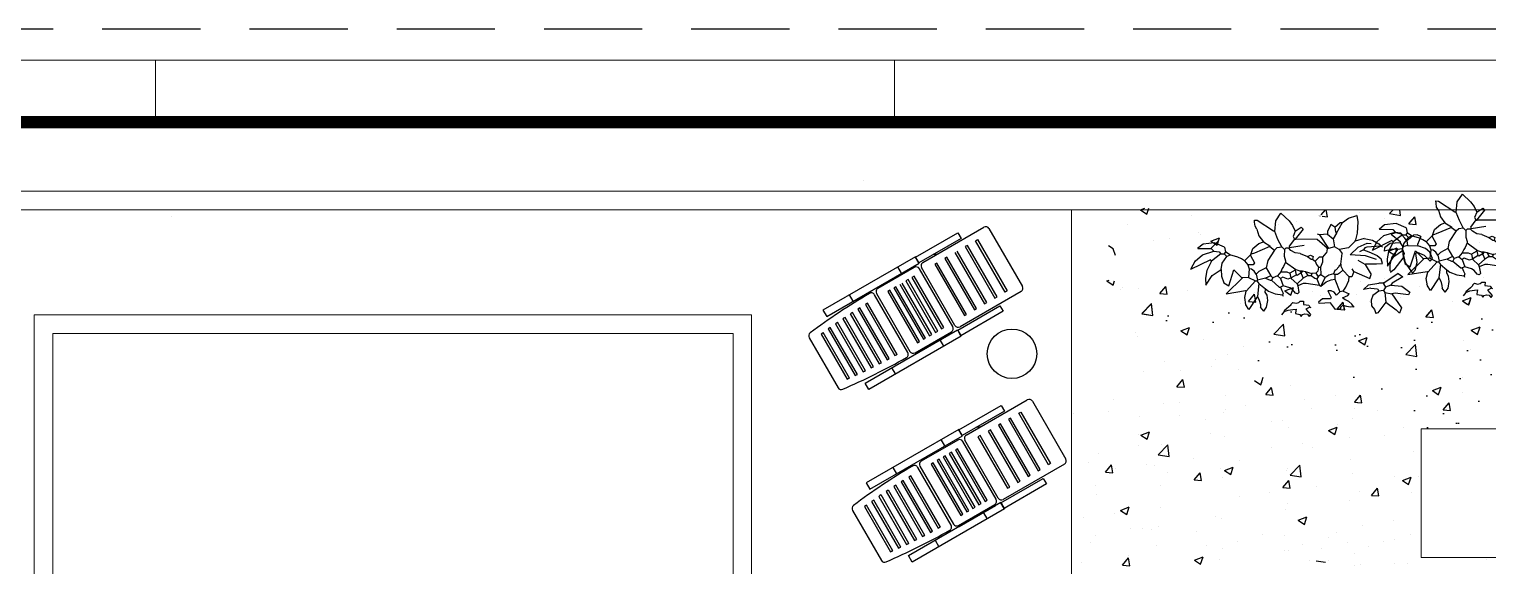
# Model space of a CAD drawing. Header units: millimetres. Extents: x 6597 to 20911, y -10306 to -132.
# Drawn here: x 11197 to 12376, y -566 to -132 of the extents above; entities that cross this region are included whole.
import ezdxf

# ---------------------------------------------------------------- set-up
doc = ezdxf.new("R2010")
doc.units = ezdxf.units.MM
doc.header["$LTSCALE"] = 25
doc.header["$MEASUREMENT"] = 0
doc.linetypes.add('HIDDEN2', pattern=[4.7625, 3.175, -1.5875])
doc.layers.add('MAAI - 01', color=8, linetype='Continuous')
doc.layers.add('MAAI - VEGETAÇÃO', color=106, linetype='Continuous')
doc.layers.add('MAAI - ALVENARIA', color=7, linetype='Continuous', lineweight=0)
doc.layers.add('TEXTO', color=7, linetype='Continuous', lineweight=30)

# ---------------------------------------------------------------- blocks, each defined once
blk = doc.blocks.new('JVL')
for p, q in [((246.2644, -15.6832), (246.2854, -15.6508)), ((246.2854, -15.6508), (246.3188, -15.6819)), ((246.1773, -15.6807), (246.188, -15.6807)), ((246.1779, -15.6897), (246.1773, -15.6807)), ((246.1804, -15.7052), (246.1779, -15.6897)), ((246.188, -15.7184), (246.1804, -15.7052)), ((246.188, -15.6807), (246.2553, -15.7237)), ((246.2607, -15.7264), (246.2644, -15.6832)), ((246.3188, -15.6819), (246.3336, -15.7013)), ((246.3336, -15.7013), (246.3441, -15.7237)), ((246.3441, -15.7237), (246.3683, -15.7076)), ((246.3683, -15.7076), (246.3764, -15.7157)), ((246.4894, -15.6941), (246.4759, -15.7237)), ((246.5055, -15.7049), (246.4894, -15.6941)), ((246.5055, -15.7049), (246.5271, -15.6861)), ((246.5055, -15.7049), (246.5082, -15.7237)), ((246.5136, -15.7291), (246.5375, -15.6858)), ((246.5271, -15.6861), (246.5378, -15.6861)), ((246.5375, -15.6858), (246.5609, -15.6677)), ((246.5609, -15.6677), (246.5955, -15.656)), ((246.5955, -15.656), (246.5993, -15.6819)), ((246.5993, -15.6819), (246.5968, -15.7285)), ((246.188, -15.7184), (246.1961, -15.7453)), ((246.1961, -15.7453), (246.2149, -15.7695)), ((246.1964, -15.7764), (246.2149, -15.7695)), ((246.2149, -15.7695), (246.2419, -15.7856)), ((246.2553, -15.7237), (246.2607, -15.7264)), ((246.2743, -15.7583), (246.2607, -15.7264)), ((246.2903, -15.7883), (246.2743, -15.7583)), ((246.3414, -15.756), (246.3199, -15.7856)), ((246.3441, -15.7237), (246.336, -15.7453)), ((246.336, -15.7453), (246.3414, -15.756)), ((246.3414, -15.756), (246.3441, -15.756)), ((246.3764, -15.7157), (246.3441, -15.756)), ((246.3441, -15.756), (246.3468, -15.756)), ((246.434, -15.756), (246.3468, -15.756)), ((246.4759, -15.791), (246.434, -15.756)), ((246.4437, -15.7372), (246.4356, -15.7345)), ((246.4759, -15.7345), (246.4437, -15.7372)), ((246.4437, -15.7372), (246.4805, -15.7925)), ((246.4759, -15.7237), (246.4759, -15.7345)), ((246.4759, -15.7345), (246.5002, -15.7533)), ((246.5136, -15.7291), (246.5002, -15.7533)), ((246.5002, -15.7533), (246.5055, -15.7856)), ((246.5082, -15.7237), (246.5136, -15.7291)), ((246.589, -15.7614), (246.5621, -15.7883)), ((246.5968, -15.7285), (246.589, -15.7614)), ((246.6266, -15.7506), (246.589, -15.7614)), ((246.589, -15.7614), (246.589, -15.7587)), ((246.6021, -15.7851), (246.6382, -15.7685)), ((246.6266, -15.7506), (246.6598, -15.7557)), ((246.6382, -15.7685), (246.6552, -15.7702)), ((246.6598, -15.7557), (246.6857, -15.7712)), ((246.6857, -15.7712), (246.6939, -15.7802)), ((246.7331, -15.7683), (246.7089, -15.7871)), ((246.7735, -15.7656), (246.7331, -15.7683)), ((246.755, -15.7257), (246.7358, -15.7306)), ((246.7358, -15.7306), (246.7735, -15.7602)), ((246.7773, -15.7309), (246.755, -15.7257)), ((246.7735, -15.7602), (246.7735, -15.7656)), ((246.7735, -15.7656), (246.7842, -15.7817)), ((246.7923, -15.7467), (246.7773, -15.7309)), ((246.8004, -15.7575), (246.7923, -15.7467)), ((246.8138, -15.7467), (246.8004, -15.7575)), ((246.8004, -15.7575), (246.8031, -15.7763)), ((246.8267, -15.7335), (246.8138, -15.7467)), ((246.8415, -15.7322), (246.8267, -15.7335)), ((246.8569, -15.7387), (246.8415, -15.7322)), ((246.8569, -15.7387), (246.8434, -15.771)), ((246.8434, -15.771), (246.8461, -15.7763)), ((245.9373, -15.8515), (245.9669, -15.8247)), ((245.9689, -15.7813), (245.9472, -15.7999)), ((245.948, -15.7991), (246.0024, -15.7991)), ((245.9669, -15.8247), (246.0131, -15.8098)), ((246.0162, -15.7751), (245.9689, -15.7813)), ((246.0024, -15.7991), (246.0131, -15.8098)), ((246.0427, -15.8206), (246.0051, -15.8502)), ((246.0131, -15.8098), (246.0347, -15.8125)), ((246.0571, -15.7922), (246.0162, -15.7751)), ((246.0347, -15.8125), (246.0427, -15.8206)), ((246.0427, -15.8206), (246.0562, -15.8206)), ((246.0482, -15.8577), (246.0665, -15.8308)), ((246.0616, -15.8125), (246.0562, -15.8206)), ((246.067, -15.8314), (246.0562, -15.8206)), ((246.0571, -15.7922), (246.0616, -15.8125)), ((246.0789, -15.824), (246.0611, -15.8116)), ((246.0806, -15.8245), (246.067, -15.8314)), ((246.1115, -15.8328), (246.0789, -15.824)), ((246.1638, -15.8233), (246.1396, -15.8475)), ((246.1638, -15.826), (246.173, -15.7971)), ((246.1638, -15.8233), (246.1638, -15.826)), ((246.1638, -15.826), (246.18, -15.8556)), ((246.18, -15.8152), (246.1665, -15.8206)), ((246.173, -15.7971), (246.1964, -15.7764)), ((246.2419, -15.7883), (246.18, -15.8152)), ((246.2607, -15.8018), (246.2338, -15.8448)), ((246.2419, -15.7856), (246.2419, -15.7883)), ((246.2419, -15.7883), (246.2607, -15.8018)), ((246.2607, -15.8018), (246.2718, -15.7919)), ((246.2718, -15.7919), (246.2903, -15.7883)), ((246.2903, -15.7883), (246.3011, -15.7991)), ((246.3064, -15.7937), (246.3011, -15.7991)), ((246.3011, -15.7991), (246.3011, -15.826)), ((246.3011, -15.826), (246.3064, -15.8448)), ((246.3199, -15.7937), (246.3064, -15.7937)), ((246.3199, -15.7856), (246.3226, -15.791)), ((246.3226, -15.791), (246.3199, -15.7937)), ((246.3274, -15.8023), (246.3199, -15.7937)), ((246.3226, -15.791), (246.3818, -15.7802)), ((246.346, -15.8126), (246.3274, -15.8023)), ((246.3656, -15.8152), (246.346, -15.8126)), ((246.3656, -15.8152), (246.3952, -15.826)), ((246.3952, -15.826), (246.4087, -15.8206)), ((246.3952, -15.826), (246.4114, -15.8367)), ((246.4087, -15.8206), (246.4194, -15.826)), ((246.4194, -15.826), (246.4168, -15.8367)), ((246.4437, -15.8287), (246.4275, -15.8448)), ((246.4571, -15.8287), (246.4437, -15.8287)), ((246.4706, -15.8125), (246.4571, -15.8287)), ((246.4571, -15.8287), (246.4572, -15.8489)), ((246.4733, -15.8098), (246.4706, -15.8125)), ((246.4759, -15.7937), (246.4733, -15.8098)), ((246.4759, -15.7937), (246.4759, -15.791)), ((246.5055, -15.7856), (246.4805, -15.7925)), ((246.5244, -15.7964), (246.5055, -15.7856)), ((246.5621, -15.7883), (246.5244, -15.7964)), ((246.5244, -15.7964), (246.5378, -15.8125)), ((246.5325, -15.8556), (246.5378, -15.8125)), ((246.5698, -15.8172), (246.6021, -15.7851)), ((246.6322, -15.8207), (246.5698, -15.8172)), ((246.6239, -15.7964), (246.6078, -15.8045)), ((246.6293, -15.7883), (246.6239, -15.7964)), ((246.6239, -15.7964), (246.6455, -15.8045)), ((246.6374, -15.7856), (246.6293, -15.7883)), ((246.6782, -15.8344), (246.6322, -15.8207)), ((246.6939, -15.7802), (246.6374, -15.7856)), ((246.6455, -15.8045), (246.6804, -15.8179)), ((246.6804, -15.8179), (246.6966, -15.8314)), ((246.6939, -15.7802), (246.702, -15.7829)), ((246.7089, -15.7871), (246.7089, -15.8005)), ((246.7427, -15.7917), (246.7089, -15.8005)), ((246.7402, -15.8241), (246.7328, -15.8551)), ((246.7627, -15.7925), (246.7402, -15.8241)), ((246.7627, -15.7925), (246.7427, -15.7917)), ((246.7896, -15.8221), (246.7492, -15.8759)), ((246.7815, -15.7898), (246.7627, -15.7925)), ((246.7842, -15.7817), (246.7815, -15.7898)), ((246.7815, -15.7898), (246.7896, -15.8086)), ((246.8031, -15.7763), (246.7842, -15.7817)), ((246.7896, -15.8086), (246.7869, -15.8167)), ((246.7869, -15.8167), (246.7896, -15.8221)), ((246.7896, -15.8221), (246.7946, -15.8474)), ((246.8031, -15.7763), (246.8461, -15.7763)), ((246.8434, -15.8032), (246.838, -15.8086)), ((246.844, -15.8448), (246.838, -15.8086)), ((246.8434, -15.8032), (246.8724, -15.815)), ((246.8773, -15.7878), (246.8461, -15.7763)), ((246.8724, -15.815), (246.8972, -15.8382)), ((246.8946, -15.8021), (246.8773, -15.7878)), ((246.9053, -15.8275), (246.8946, -15.8021)), ((246.8972, -15.8382), (246.9053, -15.8275)), ((245.9997, -15.8448), (245.9197, -15.8864)), ((245.9378, -15.8502), (245.9197, -15.8864)), ((245.9866, -15.8887), (245.9807, -15.9197)), ((246.0051, -15.8502), (245.9866, -15.8887)), ((246.0051, -15.8502), (245.9997, -15.8448)), ((246.0083, -15.9093), (246.0438, -15.8846)), ((246.0438, -15.8846), (246.0482, -15.8577)), ((246.0438, -15.8846), (246.0458, -15.9114)), ((246.0759, -15.9501), (246.0966, -15.8852)), ((246.0966, -15.8852), (246.1262, -15.9148)), ((246.1262, -15.8394), (246.1115, -15.8328)), ((246.1396, -15.8475), (246.1262, -15.8394)), ((246.1396, -15.8475), (246.1531, -15.8636)), ((246.1746, -15.8636), (246.1531, -15.8636)), ((246.1531, -15.8636), (246.1584, -15.8798)), ((246.1584, -15.8798), (246.1558, -15.9148)), ((246.168, -15.8812), (246.1584, -15.8798)), ((246.1791, -15.889), (246.168, -15.8812)), ((246.18, -15.8556), (246.1746, -15.8636)), ((246.188, -15.9013), (246.1791, -15.889)), ((246.1988, -15.8906), (246.188, -15.9013)), ((246.2284, -15.8744), (246.1988, -15.8906)), ((246.2338, -15.8448), (246.2284, -15.8744)), ((246.2284, -15.8744), (246.2472, -15.9067)), ((246.2876, -15.8906), (246.2741, -15.9067)), ((246.293, -15.8771), (246.2876, -15.8906)), ((246.2876, -15.8906), (246.3118, -15.8906)), ((246.2984, -15.869), (246.293, -15.8771)), ((246.3064, -15.8502), (246.2984, -15.869)), ((246.3064, -15.8448), (246.3064, -15.8502)), ((246.3064, -15.8502), (246.3495, -15.8798)), ((246.3118, -15.8906), (246.3253, -15.8959)), ((246.3468, -15.8825), (246.3253, -15.8959)), ((246.3495, -15.8798), (246.3468, -15.8825)), ((246.3468, -15.8825), (246.3495, -15.8959)), ((246.3495, -15.8798), (246.3656, -15.8852)), ((246.3656, -15.8852), (246.371, -15.8933)), ((246.3656, -15.8852), (246.3764, -15.8852)), ((246.3764, -15.8852), (246.371, -15.8933)), ((246.3764, -15.8852), (246.3872, -15.8879)), ((246.3872, -15.8879), (246.4141, -15.8959)), ((246.3872, -15.8879), (246.3979, -15.904)), ((246.4114, -15.8367), (246.4168, -15.8367)), ((246.4168, -15.8367), (246.4275, -15.8448)), ((246.4275, -15.8448), (246.4329, -15.8583)), ((246.4383, -15.8852), (246.4302, -15.8933)), ((246.4329, -15.8583), (246.441, -15.869)), ((246.441, -15.869), (246.4383, -15.8852)), ((246.441, -15.869), (246.449, -15.869)), ((246.4572, -15.8489), (246.449, -15.869)), ((246.449, -15.869), (246.4517, -15.8986)), ((246.5082, -15.8825), (246.5029, -15.8959)), ((246.5082, -15.8798), (246.5082, -15.8825)), ((246.5136, -15.8798), (246.5082, -15.8825)), ((246.5244, -15.8663), (246.5136, -15.8798)), ((246.5325, -15.8556), (246.5244, -15.8636)), ((246.5244, -15.8636), (246.5244, -15.8663)), ((246.5405, -15.8798), (246.5271, -15.8933)), ((246.5325, -15.8556), (246.5325, -15.8636)), ((246.5325, -15.8636), (246.5405, -15.8798)), ((246.5405, -15.8798), (246.5674, -15.9067)), ((246.5863, -15.8852), (246.5782, -15.8744)), ((246.5863, -15.8852), (246.5782, -15.9067)), ((246.5863, -15.8852), (246.6508, -15.9121)), ((246.632, -15.8556), (246.6024, -15.8394)), ((246.632, -15.8556), (246.6347, -15.8529)), ((246.632, -15.8556), (246.6562, -15.8959)), ((246.6347, -15.8529), (246.6778, -15.8529)), ((246.6778, -15.8529), (246.702, -15.8502)), ((246.702, -15.8502), (246.6966, -15.8314)), ((246.7665, -15.8906), (246.7127, -15.9282)), ((246.7328, -15.8551), (246.7331, -15.8786)), ((246.7331, -15.8786), (246.7385, -15.884)), ((246.7385, -15.884), (246.7358, -15.8867)), ((246.7492, -15.8759), (246.7385, -15.884)), ((246.7665, -15.8906), (246.7854, -15.904)), ((246.7946, -15.8474), (246.8246, -15.8893)), ((246.8246, -15.8893), (246.8353, -15.8759)), ((246.8353, -15.8759), (246.844, -15.8448)), ((245.9807, -15.9197), (245.9827, -15.9486)), ((245.9827, -15.9486), (246.0083, -15.9093)), ((246.0458, -15.9114), (246.0556, -15.9383)), ((246.0556, -15.9383), (246.0759, -15.9501)), ((246.1315, -15.9175), (246.0666, -15.9824)), ((246.1262, -15.9148), (246.1315, -15.9175)), ((246.1558, -15.9148), (246.1315, -15.9175)), ((246.1853, -15.9282), (246.1477, -15.9713)), ((246.1558, -15.9148), (246.1853, -15.9282)), ((246.1853, -15.9282), (246.1907, -15.9282)), ((246.188, -15.9013), (246.1934, -15.9255)), ((246.1934, -15.9255), (246.1907, -15.9282)), ((246.1907, -15.9282), (246.1988, -15.939)), ((246.2257, -15.9175), (246.1934, -15.9255)), ((246.1988, -15.939), (246.1934, -15.9928)), ((246.1988, -15.939), (246.2257, -15.9605)), ((246.2472, -15.9067), (246.2257, -15.9175)), ((246.2257, -15.9175), (246.2445, -15.9255)), ((246.2445, -15.9255), (246.2499, -15.9255)), ((246.2472, -15.9067), (246.2553, -15.9148)), ((246.2553, -15.9148), (246.2499, -15.9255)), ((246.2499, -15.9255), (246.2822, -15.9524)), ((246.2741, -15.9067), (246.2553, -15.9148)), ((246.2741, -15.9067), (246.2876, -15.9175)), ((246.2957, -15.9121), (246.2876, -15.9175)), ((246.2876, -15.9175), (246.2984, -15.9471)), ((246.2984, -15.9471), (246.2876, -15.9524)), ((246.3172, -15.9202), (246.2957, -15.9121)), ((246.3256, -15.9551), (246.2984, -15.9471)), ((246.3306, -15.9148), (246.3172, -15.9202)), ((246.3253, -15.8959), (246.328, -15.9094)), ((246.328, -15.9094), (246.3306, -15.9148)), ((246.3522, -15.9013), (246.3306, -15.9148)), ((246.3306, -15.9148), (246.3306, -15.9175)), ((246.3306, -15.9175), (246.3549, -15.939)), ((246.3495, -15.8959), (246.3522, -15.9013)), ((246.3549, -15.904), (246.3522, -15.9013)), ((246.371, -15.8933), (246.3549, -15.904)), ((246.3791, -15.9148), (246.3549, -15.939)), ((246.3549, -15.939), (246.3576, -15.9471)), ((246.3803, -15.9373), (246.3574, -15.9465)), ((246.3576, -15.9471), (246.3629, -15.974)), ((246.371, -15.8933), (246.371, -15.8959)), ((246.371, -15.8959), (246.3791, -15.9148)), ((246.3979, -15.904), (246.3791, -15.9148)), ((246.3925, -15.9363), (246.3803, -15.9373)), ((246.4464, -15.9444), (246.3925, -15.9363)), ((246.3979, -15.904), (246.4114, -15.904)), ((246.4141, -15.8959), (246.4114, -15.904)), ((246.4114, -15.904), (246.4275, -15.9148)), ((246.4302, -15.8933), (246.4141, -15.8959)), ((246.4275, -15.9148), (246.4356, -15.9175)), ((246.4302, -15.8933), (246.441, -15.9094)), ((246.441, -15.9094), (246.4356, -15.9175)), ((246.4356, -15.9175), (246.4464, -15.9444)), ((246.4517, -15.8986), (246.441, -15.9094)), ((246.4464, -15.9444), (246.4517, -15.9471)), ((246.4517, -15.8986), (246.4679, -15.9094)), ((246.4679, -15.9121), (246.4517, -15.9471)), ((246.4517, -15.9471), (246.4735, -15.9289)), ((246.484, -15.9013), (246.4679, -15.9121)), ((246.4679, -15.9094), (246.4679, -15.9121)), ((246.4735, -15.9289), (246.4932, -15.9201)), ((246.5029, -15.8959), (246.484, -15.9013)), ((246.4932, -15.9201), (246.5082, -15.9175)), ((246.5029, -15.8959), (246.5082, -15.8986)), ((246.519, -15.8986), (246.5082, -15.8986)), ((246.5082, -15.8986), (246.5082, -15.9175)), ((246.5082, -15.9175), (246.5298, -15.9686)), ((246.5271, -15.8933), (246.519, -15.8986)), ((246.5432, -15.9659), (246.5535, -15.9491)), ((246.5535, -15.9491), (246.5654, -15.9222)), ((246.5654, -15.9222), (246.5674, -15.9067)), ((246.5782, -15.9067), (246.5674, -15.9067)), ((246.6264, -15.9576), (246.6462, -15.9382)), ((246.6462, -15.9382), (246.6885, -15.9309)), ((246.6508, -15.9121), (246.6562, -15.8959)), ((246.7074, -15.9309), (246.6885, -15.9309)), ((246.7074, -15.9282), (246.71, -15.9282)), ((246.7074, -15.9282), (246.7074, -15.9309)), ((246.71, -15.9282), (246.7074, -15.9309)), ((246.7074, -15.9309), (246.7074, -15.9336)), ((246.7074, -15.9336), (246.7154, -15.9471)), ((246.7154, -15.9471), (246.7074, -15.9605)), ((246.71, -15.9282), (246.7127, -15.9282)), ((246.737, -15.939), (246.7154, -15.9471)), ((246.7423, -15.9309), (246.737, -15.939)), ((246.737, -15.939), (246.7827, -15.9417)), ((246.7854, -15.904), (246.7423, -15.9309)), ((246.7827, -15.9417), (246.815, -15.9659)), ((246.0666, -15.9824), (246.145, -15.9686)), ((246.1418, -15.997), (246.1477, -15.9713)), ((246.1473, -16.0269), (246.1418, -15.997)), ((246.145, -15.9686), (246.1477, -15.9713)), ((246.1907, -15.9982), (246.16, -16.0457)), ((246.1934, -15.9928), (246.1907, -15.9982)), ((246.1934, -15.9928), (246.2015, -16.0072)), ((246.2015, -16.0072), (246.2061, -16.0245)), ((246.2257, -15.9605), (246.2257, -15.9632)), ((246.2257, -15.9605), (246.2383, -15.9696)), ((246.2257, -15.974), (246.2257, -15.9632)), ((246.2328, -15.9869), (246.2257, -15.974)), ((246.2314, -16.0351), (246.236, -16.0081)), ((246.236, -16.0081), (246.2328, -15.9869)), ((246.2383, -15.9696), (246.2663, -15.9807)), ((246.2663, -15.9807), (246.2957, -15.9847)), ((246.2822, -15.9524), (246.2876, -15.9524)), ((246.2876, -15.9524), (246.293, -15.9659)), ((246.293, -15.9659), (246.2984, -15.9767)), ((246.293, -15.9847), (246.2957, -15.9847)), ((246.2984, -15.9767), (246.2957, -15.9847)), ((246.2957, -15.9847), (246.2984, -15.9901)), ((246.3367, -15.9624), (246.3256, -15.9551)), ((246.3495, -15.9767), (246.3367, -15.9624)), ((246.3576, -15.9794), (246.3495, -15.9767)), ((246.3629, -15.974), (246.3576, -15.9794)), ((246.3624, -16.0144), (246.3683, -16.0089)), ((246.3683, -16.0089), (246.3818, -16.0089)), ((246.3818, -16.0089), (246.3818, -16.0224)), ((246.4598, -15.9982), (246.4437, -16.0116)), ((246.4921, -15.9982), (246.4598, -15.9982)), ((246.4942, -15.9646), (246.4813, -15.9659)), ((246.4813, -15.9659), (246.4948, -15.9928)), ((246.4948, -15.9928), (246.4921, -15.9982)), ((246.5066, -15.9698), (246.4942, -15.9646)), ((246.5163, -15.982), (246.5066, -15.9698)), ((246.5298, -15.9686), (246.5163, -15.982)), ((246.5432, -15.9659), (246.5298, -15.9686)), ((246.5405, -15.9928), (246.553, -15.9879)), ((246.5513, -16.0009), (246.5405, -15.9928)), ((246.5432, -15.9659), (246.5674, -15.9767)), ((246.5565, -16.0019), (246.5513, -16.0009)), ((246.553, -15.9879), (246.5624, -15.9827)), ((246.5674, -16.0076), (246.5565, -16.0019)), ((246.5624, -15.9827), (246.5674, -15.9767)), ((246.5797, -16.0185), (246.5674, -16.0076)), ((246.6562, -15.9524), (246.6264, -15.9576)), ((246.6562, -15.9524), (246.6831, -15.9551)), ((246.6643, -15.982), (246.6586, -16.0003)), ((246.6586, -16.0003), (246.6598, -16.0236)), ((246.6885, -15.9632), (246.6643, -15.982)), ((246.6831, -15.9551), (246.6885, -15.9632)), ((246.7181, -16.0089), (246.6858, -16.052)), ((246.7074, -15.9605), (246.6885, -15.9632)), ((246.7074, -15.9605), (246.7127, -15.9686)), ((246.7127, -15.9686), (246.7423, -15.974)), ((246.7127, -15.9686), (246.7181, -16.0089)), ((246.7181, -16.0089), (246.7612, -16.0386)), ((246.7558, -15.9713), (246.7423, -15.974)), ((246.7423, -15.974), (246.7827, -16.0305)), ((246.8096, -15.9767), (246.7558, -15.9713)), ((246.815, -15.9659), (246.8096, -15.9767)), ((246.16, -16.0457), (246.1473, -16.0269)), ((246.2061, -16.0245), (246.2069, -16.0359)), ((246.2203, -16.052), (246.2069, -16.0359)), ((246.2203, -16.052), (246.2314, -16.0351)), ((246.3037, -16.052), (246.293, -16.0655)), ((246.3226, -16.0332), (246.3037, -16.0493)), ((246.3037, -16.052), (246.3197, -16.0457)), ((246.3037, -16.0493), (246.3037, -16.052)), ((246.3197, -16.0457), (246.3394, -16.0428)), ((246.3306, -16.0251), (246.3226, -16.0332)), ((246.3333, -16.0197), (246.3306, -16.0224)), ((246.3306, -16.0224), (246.3306, -16.0251)), ((246.3333, -16.0197), (246.3387, -16.0143)), ((246.3387, -16.0143), (246.3518, -16.0177)), ((246.3394, -16.0428), (246.3522, -16.0412)), ((246.3522, -16.0412), (246.3495, -16.0574)), ((246.3495, -16.0574), (246.3495, -16.0601)), ((246.3495, -16.0601), (246.3683, -16.0628)), ((246.3518, -16.0177), (246.3624, -16.0144)), ((246.3683, -16.0628), (246.3737, -16.0708)), ((246.3737, -16.0708), (246.379, -16.063)), ((246.379, -16.063), (246.3881, -16.0601)), ((246.3818, -16.0224), (246.4033, -16.0251)), ((246.3881, -16.0601), (246.3992, -16.062)), ((246.4087, -16.0332), (246.3925, -16.0412)), ((246.3925, -16.0412), (246.4114, -16.0628)), ((246.3992, -16.062), (246.406, -16.0708)), ((246.4033, -16.0251), (246.4087, -16.0332)), ((246.4114, -16.0628), (246.406, -16.0708)), ((246.4141, -16.0359), (246.4087, -16.0332)), ((246.4437, -16.0116), (246.4464, -16.017)), ((246.4921, -16.0143), (246.4464, -16.017)), ((246.5136, -16.0412), (246.4921, -16.0143)), ((246.5351, -16.0386), (246.5136, -16.0412)), ((246.5351, -16.0305), (246.5432, -16.0224)), ((246.5351, -16.0386), (246.5351, -16.0305)), ((246.5432, -16.0224), (246.558, -16.0273)), ((246.558, -16.0273), (246.5738, -16.0288)), ((246.5738, -16.0288), (246.5863, -16.0278)), ((246.5863, -16.0278), (246.5797, -16.0185)), ((246.5863, -16.0278), (246.589, -16.0305)), ((246.6598, -16.0236), (246.6724, -16.0386)), ((246.6724, -16.0386), (246.6778, -16.0547)), ((246.6858, -16.052), (246.6778, -16.0547)), ((246.7612, -16.0386), (246.7746, -16.052)), ((246.7827, -16.0305), (246.7746, -16.052))]:
    blk.add_line(p, q)
for centre, start, end in [((246.434, -15.756), 49.84401, 89.64699), ((246.0571, -15.7922), 12.80429, 67.53328)]:
    blk.add_arc(centre, 0.000000336, start, end)

msp = doc.modelspace()

# ---------------------------------------------------------------- hatches: boundary and pattern name
at = {"layer": 'MAAI - VEGETAÇÃO', "transparency": 33554559}
h = msp.add_hatch(dxfattribs=at)
h.set_pattern_fill('AR-CONC', color=256, scale=10)
h.set_pattern_definition([(50, (-24630.43, -13486.307), (71.72602, -6.27521), [7.5, -82.5]), (355, (-24630.43, -13486.31), (-13.87513, 75.21921), [6, -66]), (100.45144, (-24624.45, -13486.83), (57.85088, 68.944), [6.37402, -70.11421]), (46.1842, (-24630.43, -13466.31), (106.72413, -16.55193), [11.25, -123.75]), (96.63564, (-24621.53, -13467.69), (93.4662, 97.41186), [9.56103, -105.17138]), (351.18416, (-24630.43, -13466.31), (93.4662, 97.41186), [9, -99]), (21, (-24620.43, -13471.307), (59.690705, -40.26189), [7.5, -82.5]), (326, (-24620.43, -13471.31), (24.33153, 72.515), [6, -66]), (71.45144, (-24615.45, -13474.66), (84.02224, 32.25312), [6.37402, -70.11421]), (37.5, (-24630.427, -13486.307), (1.215986, 33.289385), [0, -65.2, 0, -67, 0, -66.25]), (7.5, (-24630.427, -13486.307), (26.306954, 39.44117), [0, -38.2, 0, -63.7, 0, -25.25]), (327.5, (-24652.727, -13486.307), (53.382244, -2.255487), [0, -25, 0, -78, 0, -103.5]), (317.5, (-24662.727, -13486.307), (58.318617, 10.0105), [0, -32.5, 0, -51.8, 0, -73.5])])
h.paths.add_polyline_path([(12775.1, -354), (12757.4, -354), (12753.6, -359.6), (12747.7, -354), (12701.2, -354), (12699.1, -355.6), (12692.2, -357.8), (12691.7, -354), (12219.4, -354), (12215.6, -359.6), (12209.7, -354), (12163.2, -354), (12161.1, -355.6), (12154.2, -357.8), (12153.7, -354), (12078.3, -354), (12322.4, -454.8), (12775.1, -454.8)])

# ---------------------------------------------------------------- linework, layer by layer
at = {"linetype": 'HIDDEN2'}
msp.add_line((15621.7, -132), (9626.7, -132), dxfattribs=at)
at = {"lineweight": 0}
for p, q in [((9651.7, -157), (15596.7, -157)), ((11299.2, -207), (11299.2, -157)), ((11896.7, -207), (11896.7, -157))]:
    msp.add_line(p, q, dxfattribs=at)
for p, q in [((11919.6, -320.4), (11968.9, -291.9)), ((11973, -293), (12000, -339.8)), ((11916.5, -321.1), (11913.5, -315.9)), ((11931, -313.8), (11927.5, -314.3)), ((11939, -316.1), (11937.3, -317.1)), ((11937.3, -317.1), (11961.3, -358.7)), ((11963, -357.7), (11939, -316.1)), ((11945.5, -312.4), (11969.5, -353.9)), ((11971.3, -352.9), (11947.3, -311.4)), ((11912.6, -324.4), (11883.2, -341.4)), ((11902.3, -329.2), (11899.3, -324)), ((11943.7, -372.3), (11916.7, -325.5)), ((11945.5, -371.3), (11918.5, -324.5)), ((11930.8, -320.9), (11929.1, -321.9)), ((11929.1, -321.9), (11953.1, -363.4)), ((11954.8, -362.4), (11930.8, -320.9)), ((11897.8, -340), (11896, -341)), ((11896, -341), (11920, -382.5)), ((11921.8, -381.5), (11897.8, -340)), ((11900.9, -338.1), (11924.9, -379.7)), ((11926.7, -378.7), (11902.7, -337.1)), ((11907.6, -334.3), (11905.8, -335.3)), ((11905.8, -335.3), (11929.8, -376.9)), ((11931.6, -375.9), (11907.6, -334.3)), ((11912.5, -331.5), (11910.7, -332.5)), ((11910.7, -332.5), (11934.7, -374)), ((11936.5, -373), (11912.5, -331.5)), ((11863.3, -351.8), (11860.3, -346.6)), ((11898.7, -394.7), (11874.8, -353.3)), ((11907.4, -393.3), (11880.4, -346.5)), ((11882.1, -345.5), (11909.1, -392.3)), ((11892.8, -342.8), (11891.1, -343.8)), ((11891.1, -343.8), (11915.1, -385.4)), ((11916.8, -384.4), (11892.8, -342.8)), ((11998.9, -343.9), (11949.6, -372.4)), ((11969.5, -353.9), (11971.3, -352.9)), ((11879.6, -404.7), (11856.6, -364.8)), ((11860.9, -362), (11884.3, -402.4)), ((11886, -401.5), (11862.6, -360.9)), ((11867, -358.1), (11890.6, -399.1)), ((11892.4, -398.1), (11868.7, -357.1)), ((11873.1, -354.4), (11897, -395.7)), ((11947.7, -375.1), (11981.8, -355.4)), ((11984.4, -359.9), (11950.3, -379.6)), ((11953.1, -363.4), (11954.8, -362.4)), ((11961.3, -358.7), (11963, -357.7)), ((11981.8, -355.4), (11984.4, -359.9)), ((11860.2, -414), (11838.9, -377.1)), ((11844.7, -372.9), (11843.1, -374.1)), ((11843.1, -374.1), (11864.9, -411.8)), ((11866.7, -411), (11844.7, -372.9)), ((11849, -370), (11871.4, -408.8)), ((11873.2, -407.9), (11850.6, -368.8)), ((11854.9, -365.9), (11877.8, -405.6)), ((11872.8, -417.9), (11947.5, -374.8)), ((11913.2, -393.4), (11942.6, -376.4)), ((11913.7, -394.3), (11943.1, -377.3)), ((11929.8, -376.9), (11931.6, -375.9)), ((11934.7, -374), (11936.5, -373)), ((11947.5, -374.8), (11950.5, -380)), ((11950.3, -379.6), (11947.7, -375.1)), ((11827.6, -381.2), (11851, -421.6)), ((11837.2, -378.3), (11858.3, -414.8)), ((11950.5, -380), (11875.8, -423.1)), ((11915.1, -385.4), (11916.8, -384.4)), ((11920, -382.5), (11921.8, -381.5)), ((11924.9, -379.7), (11926.7, -378.7)), ((11933.3, -382.9), (11936.3, -388.1)), ((11894.3, -405.5), (11897.3, -410.6)), ((11875.8, -423.1), (11872.8, -417.9)), ((11948.7, -455.7), (11982.9, -436)), ((11954.6, -459.9), (12004, -431.4)), ((11982.9, -436), (11985.5, -440.5)), ((12008.1, -432.5), (12035.1, -479.3)), ((11985.5, -440.5), (11951.3, -460.2)), ((11948.5, -455.3), (11873.8, -498.4)), ((11951.5, -460.5), (11948.5, -455.3)), ((11951.3, -460.2), (11948.7, -455.7)), ((11966.1, -453.3), (11962.5, -453.7)), ((11974.1, -455.6), (11972.3, -456.6)), ((11972.3, -456.6), (11996.3, -498.2)), ((11998.1, -497.2), (11974.1, -455.6)), ((11982.3, -450.8), (11980.6, -451.8)), ((11980.6, -451.8), (12004.6, -493.4)), ((12006.3, -492.4), (11982.3, -450.8)), ((11876.8, -503.6), (11951.5, -460.5)), ((11947.7, -463.9), (11918.3, -480.9)), ((11937.4, -468.7), (11934.4, -463.5)), ((11947.5, -470.9), (11945.8, -471.9)), ((11971.5, -512.5), (11947.5, -470.9)), ((11978.8, -511.8), (11951.8, -465)), ((11980.5, -510.8), (11953.5, -464)), ((11965.9, -460.3), (11964.1, -461.3)), ((11964.1, -461.3), (11988.1, -502.9)), ((11989.9, -501.9), (11965.9, -460.3)), ((11927.9, -482.3), (11926.2, -483.3)), ((11926.2, -483.3), (11950.2, -524.8)), ((11951.9, -523.8), (11927.9, -482.3)), ((11932.8, -479.4), (11931.1, -480.4)), ((11931.1, -480.4), (11955.1, -522)), ((11956.8, -521), (11932.8, -479.4)), ((11937.7, -476.6), (11936, -477.6)), ((11936, -477.6), (11960, -519.2)), ((11961.7, -518.2), (11937.7, -476.6)), ((11942.6, -473.8), (11940.9, -474.8)), ((11940.9, -474.8), (11964.9, -516.3)), ((11966.6, -515.3), (11942.6, -473.8)), ((11945.8, -471.9), (11969.8, -513.5)), ((12034, -483.4), (11984.6, -511.9)), ((11898.4, -491.2), (11895.4, -486)), ((11908.2, -493.8), (11932, -535.1)), ((11933.8, -534.2), (11909.9, -492.8)), ((11942.4, -532.7), (11915.4, -486)), ((11917.2, -485), (11944.2, -531.8)), ((11982.7, -514.6), (12016.9, -494.9)), ((12004.6, -493.4), (12006.3, -492.4)), ((12016.9, -494.9), (12019.5, -499.4)), ((11873.8, -498.4), (11876.8, -503.6)), ((11890, -505.4), (11912.9, -545.1)), ((11914.7, -544.2), (11891.7, -504.3)), ((11896, -501.5), (11919.3, -541.9)), ((11921.1, -540.9), (11897.7, -500.4)), ((11902, -497.6), (11925.7, -538.5)), ((11927.4, -537.6), (11903.7, -496.5)), ((12019.5, -499.4), (11985.3, -519.1)), ((11988.1, -502.9), (11989.9, -501.9)), ((11996.3, -498.2), (11998.1, -497.2)), ((11872.3, -517.7), (11893.4, -554.2)), ((11895.2, -553.4), (11873.9, -516.5)), ((11879.8, -512.4), (11878.1, -513.5)), ((11878.1, -513.5), (11899.9, -551.3)), ((11901.7, -550.4), (11879.8, -512.4)), ((11884, -509.4), (11906.4, -548.2)), ((11908.2, -547.4), (11885.7, -508.3)), ((11907.8, -557.3), (11982.5, -514.2)), ((11948.3, -532.9), (11977.7, -515.9)), ((11948.8, -533.7), (11978.2, -516.7)), ((11960, -519.2), (11961.7, -518.2)), ((11964.9, -516.3), (11966.6, -515.3)), ((11969.8, -513.5), (11971.5, -512.5)), ((11982.5, -514.2), (11985.5, -519.4)), ((11985.3, -519.1), (11982.7, -514.6)), ((11862.7, -520.7), (11886, -561.1)), ((11985.5, -519.4), (11910.8, -562.5)), ((11950.2, -524.8), (11951.9, -523.8)), ((11955.1, -522), (11956.8, -521)), ((11968.4, -522.4), (11971.4, -527.6)), ((11929.4, -544.9), (11932.4, -550.1)), ((11910.8, -562.5), (11907.8, -557.3))]:
    msp.add_line(p, q)
for points in [[(11916.3, -320.7), (11913.7, -316.2), (11947.8, -296.5), (11950.4, -301)], [(11962, -302.9), (11963.7, -301.9), (11987.7, -343.4), (11986, -344.4)], [(11955.5, -306.6), (11953.8, -307.6), (11977.8, -349.2), (11979.5, -348.2)], [(11990.5, -446.1), (11988.8, -447.1), (12012.8, -488.7), (12014.5, -487.7)], [(11997, -442.3), (11998.8, -441.3), (12022.8, -482.9), (12021, -483.9)]]:
    msp.add_lwpolyline(points, close=True)
msp.add_lwpolyline([(11913.5, -315.9), (11838.8, -359), (11841.8, -364.2), (11916.5, -321.1)])
for centre, radius, start, end in [((11970.4, -294.5), 3, 30, 120), ((11914.1, -327), 3, 30, 120), ((11921.1, -323), 3, 120, 210), ((11884.7, -344), 3, 120, 210), ((11997.4, -341.3), 3, 300, 30), ((12146.5, -803.3), 531.6, 120.5519, 126.7455), ((12146.5, -803.3), 525.6, 121.1232, 121.3413), ((11877.8, -348), 3, 30, 120.5519), ((12146.5, -803.3), 525.6, 123.472, 123.6904), ((12146.5, -803.3), 525.6, 122.6891, 122.9074), ((12146.5, -803.3), 525.6, 121.9062, 122.1243), ((11830.2, -379.7), 3, 126.7455, 210), ((12146.5, -803.3), 525.6, 125.8206, 126.0398), ((12146.5, -803.3), 525.6, 124.2549, 124.4735), ((11941.1, -373.8), 3, 300, 30), ((11948.1, -369.8), 3, 210, 300), ((11644.9, 65.6), 531.6, 293.2545, 299.4481), ((11644.9, 65.6), 525.6, 297.8757, 298.0938), ((11644.9, 65.6), 525.6, 298.6587, 298.8768), ((11904.8, -394.8), 3, 299.4481, 30), ((11911.7, -390.8), 3, 210, 300), ((11644.9, 65.6), 525.6, 294.7434, 294.9623), ((11644.9, 65.6), 525.6, 295.5265, 295.7451), ((11644.9, 65.6), 525.6, 296.3096, 296.528), ((11644.9, 65.6), 525.6, 297.0926, 297.3109), ((11853.6, -420.1), 3, 210, 293.2545), ((11644.9, 65.6), 525.6, 293.9602, 294.1794), ((12005.5, -434), 3, 30, 120), ((11956.1, -462.5), 3, 120, 210), ((11949.2, -466.5), 3, 30, 120), ((11919.8, -483.5), 3, 120, 210), ((12032.5, -480.8), 3, 300, 30), ((12181.5, -942.7), 531.6, 120.5519, 126.7455), ((12181.5, -942.7), 525.6, 121.1232, 121.3413), ((11912.8, -487.5), 3, 30, 120.5519), ((12181.5, -942.7), 525.6, 123.472, 123.6904), ((12181.5, -942.7), 525.6, 122.6891, 122.9074), ((12181.5, -942.7), 525.6, 121.9062, 122.1243), ((11865.3, -519.2), 3, 126.7455, 210), ((12181.5, -942.7), 525.6, 125.8206, 126.0398), ((12181.5, -942.7), 525.6, 124.2549, 124.4735), ((11976.2, -513.3), 3, 300, 30), ((11983.1, -509.3), 3, 210, 300), ((11679.9, -73.9), 531.6, 293.2545, 299.4481), ((11679.9, -73.9), 525.6, 297.0926, 297.3109), ((11679.9, -73.9), 525.6, 297.8757, 298.0938), ((11679.9, -73.9), 525.6, 298.6587, 298.8768), ((11939.8, -534.2), 3, 299.4481, 30), ((11946.8, -530.3), 3, 210, 300), ((11679.9, -73.9), 525.6, 293.9602, 294.1794), ((11679.9, -73.9), 525.6, 294.7434, 294.9623), ((11679.9, -73.9), 525.6, 295.5265, 295.7451), ((11679.9, -73.9), 525.6, 296.3096, 296.528), ((11888.6, -559.6), 3, 210, 293.2545)]:
    msp.add_arc(centre, radius, start, end)
at = {"layer": 'MAAI - 01'}
msp.add_circle((11991.6, -394.2), 20, dxfattribs=at)
at = {"layer": 'MAAI - ALVENARIA'}
for p, q in [((9886.4, -262.8), (15135.9, -262.8)), ((9886.4, -277.8), (15135.9, -277.8)), ((15135.9, -277.8), (9886.4, -277.8)), ((12039.7, -761.8), (12039.7, -277.8)), ((11201.1, -1192.8), (11201.1, -362.8)), ((11781.1, -362.8), (11201.1, -362.8)), ((11781.1, -642.8), (11781.1, -362.8)), ((11216.1, -1177.8), (11216.1, -377.8)), ((11216.1, -377.8), (11766.1, -377.8)), ((11766.1, -627.8), (11766.1, -377.8)), ((13944.9, -454.8), (12322.4, -454.8)), ((12322.4, -454.8), (12322.4, -558.8)), ((12322.4, -558.8), (13944.9, -558.8))]:
    msp.add_line(p, q, dxfattribs=at)
at = {"layer": 'MAAI - VEGETAÇÃO', "linetype": 'Continuous', "transparency": 33554559}
for p, q in [((11871.7, -254.1), (11871.7, -254.1)), ((12095.6, -277.9), (12099.1, -276.6)), ((12095.6, -277.9), (12100.6, -281.3)), ((12100.6, -281.3), (12102.2, -276.6)), ((12136.7, -282.1), (12136.7, -282.1)), ((12239.1, -282.8), (12239.1, -282.8)), ((12240.7, -282.9), (12240.8, -282.8)), ((12240.7, -282.9), (12240.7, -282.9)), ((12241.6, -281.9), (12245, -277.8)), ((12246.7, -283.5), (12245.6, -277.8)), ((12269.8, -281.4), (12269.8, -281.4)), ((12272.7, -280), (12272.7, -280)), ((12296.7, -281), (12299.8, -277.8)), ((12296.7, -281), (12305.6, -282.4)), ((12305.6, -282.4), (12305.1, -277.8)), ((11311.8, -283.1), (11311.8, -283.1)), ((12084.8, -289.6), (12084.8, -289.6)), ((12206.9, -289.7), (12206.9, -289.7)), ((12221.3, -287), (12221.3, -287)), ((12242.4, -283.1), (12246.7, -283.5)), ((12292.5, -285.1), (12292.5, -285.1)), ((12312.4, -289.2), (12317.2, -283.5)), ((12312.4, -289.2), (12314.8, -286.3)), ((12312.4, -289.2), (12318.4, -289.7)), ((12312.4, -289.2), (12318.4, -289.7)), ((12318.4, -289.7), (12317.2, -283.5)), ((12318.4, -289.7), (12317.8, -286.3)), ((12345.9, -287.3), (12345.9, -287.3)), ((12105.9, -303), (12105.9, -303)), ((12118.9, -300.9), (12118.9, -300.9)), ((12142.6, -295.9), (12142.6, -295.9)), ((12143.8, -298), (12143.8, -298)), ((12152.4, -303.2), (12159.4, -300.5)), ((12152.4, -303.2), (12157.4, -306.5)), ((12152.7, -308.9), (12158.5, -302.9)), ((12157.4, -306.5), (12159.4, -300.5)), ((12327.2, -301.7), (12327.2, -301.7)), ((12327.2, -301.7), (12327.2, -301.7)), ((12369.6, -304.3), (12369.6, -304.3)), ((12373.9, -299.4), (12373.9, -299.4)), ((12296.1, -311.2), (12303.1, -308.5)), ((12296.1, -311.2), (12296.3, -311.1)), ((12296.1, -311.2), (12301.1, -314.5)), ((12296.1, -311.2), (12296.2, -311.2)), ((12301.1, -314.5), (12303.1, -308.5)), ((12306.7, -312.6), (12306.7, -312.6)), ((12306.7, -312.6), (12306.7, -312.6)), ((12322, -306.9), (12322, -306.9)), ((12331.7, -309.3), (12331.7, -309.3)), ((12351.2, -323.6), (12351.2, -323.6)), ((12068.4, -335.4), (12070.2, -334.7)), ((12068.4, -335.4), (12073.4, -338.8)), ((12068.4, -335.4), (12073.4, -338.8)), ((12073.4, -338.8), (12074.6, -335.2)), ((12073.4, -338.8), (12074.6, -335.2)), ((12080.6, -340.6), (12080.6, -340.6)), ((12080.6, -340.6), (12080.6, -340.6)), ((12093.9, -341.7), (12093.9, -341.7)), ((12093.9, -341.7), (12093.9, -341.7)), ((12111.1, -345.6), (12115.9, -339.9)), ((12111.1, -345.6), (12115.9, -339.9)), ((12117.1, -346.1), (12115.9, -339.9)), ((12117.1, -346.1), (12115.9, -339.9)), ((12212.1, -343.4), (12219.1, -340.7)), ((12217.1, -346.8), (12219.1, -340.7)), ((12219.6, -333.9), (12219.6, -333.9)), ((12273, -336.2), (12273, -336.2)), ((12273, -336.2), (12273, -336.2)), ((12292.8, -333.6), (12292.8, -333.6)), ((12292.8, -333.6), (12292.8, -333.6)), ((12320.7, -340.2), (12320.7, -340.2)), ((12320.7, -340.2), (12320.7, -340.2)), ((12326.4, -338.4), (12326.4, -338.4)), ((12326.4, -338.4), (12326.4, -338.4)), ((12372.7, -332.7), (12372.7, -332.7)), ((12372.7, -332.7), (12372.7, -332.7)), ((12079.6, -342.5), (12079.6, -342.5)), ((12079.6, -342.5), (12079.6, -342.5)), ((12096.5, -361.8), (12104.3, -353.7)), ((12104.1, -354), (12104.3, -353.7)), ((12104.4, -354), (12104.3, -353.7)), ((12105.4, -363.2), (12104.3, -353.7)), ((12111.1, -345.6), (12117.1, -346.1)), ((12111.1, -345.6), (12117.1, -346.1)), ((12133.9, -342.8), (12133.9, -342.8)), ((12133.9, -342.8), (12133.9, -342.8)), ((12176.2, -353.7), (12176.2, -353.7)), ((12176.2, -353.7), (12176.2, -353.7)), ((12182.8, -351.9), (12187.7, -346.1)), ((12182.8, -351.9), (12187.7, -346.1)), ((12182.8, -351.9), (12188.8, -352.4)), ((12182.8, -351.9), (12188.8, -352.4)), ((12187.3, -345.1), (12187.3, -345.1)), ((12187.3, -345.1), (12187.3, -345.1)), ((12188.8, -352.4), (12187.7, -346.1)), ((12188.8, -352.4), (12187.7, -346.1)), ((12212.1, -343.4), (12217.1, -346.8)), ((12218.9, -353.6), (12218.9, -353.6)), ((12234.5, -343.7), (12234.5, -343.7)), ((12234.5, -343.7), (12234.5, -343.7)), ((12240.7, -347.3), (12240.7, -347.3)), ((12240.7, -347.3), (12240.7, -347.3)), ((12254.6, -358.2), (12259.4, -352.4)), ((12258, -354), (12259.4, -352.4)), ((12259.7, -354), (12259.4, -352.4)), ((12260.5, -358.7), (12259.4, -352.4)), ((12270.2, -346.6), (12270.2, -346.6)), ((12270.2, -346.6), (12270.2, -346.6)), ((12280.4, -352), (12280.4, -352)), ((12280.4, -352), (12280.4, -352)), ((12294.1, -349.6), (12294.1, -349.6)), ((12294.1, -349.6), (12294.1, -349.6)), ((12305.4, -348.7), (12305.4, -348.7)), ((12305.4, -348.7), (12305.4, -348.7)), ((12343.3, -343.7), (12343.3, -343.7)), ((12343.3, -343.7), (12343.3, -343.7)), ((12347.5, -351.8), (12347.5, -351.8)), ((12347.5, -351.8), (12347.5, -351.8)), ((12355.8, -351.4), (12362.8, -348.7)), ((12355.8, -351.4), (12362.8, -348.7)), ((12355.8, -351.4), (12359.7, -354)), ((12355.8, -351.4), (12360.8, -354.8)), ((12360.8, -354.8), (12362.8, -348.7)), ((12361.1, -354), (12362.8, -348.7)), ((12096.5, -361.8), (12096.8, -361.6)), ((12096.5, -361.9), (12097.7, -362)), ((12096.5, -361.9), (12105.4, -363.2)), ((12117.9, -363.7), (12117.9, -363.7)), ((12166.9, -361.1), (12166.9, -361.1)), ((12179.4, -365.3), (12179.4, -365.3)), ((12217.2, -360.3), (12217.2, -360.3)), ((12254.6, -358.2), (12260.5, -358.7)), ((12326.3, -364.4), (12331.1, -358.7)), ((12326.3, -364.4), (12332.3, -365)), ((12332.3, -365), (12331.1, -358.7)), ((12091.2, -376.9), (12091.2, -376.9)), ((12116.4, -367.5), (12116.4, -367.5)), ((12128.1, -375.7), (12129.5, -375.1)), ((12128.1, -375.7), (12133.1, -379)), ((12133.1, -379), (12133.8, -376.9)), ((12154.3, -368.6), (12154.3, -368.6)), ((12209.5, -371.9), (12211.1, -370.3)), ((12211.2, -371.9), (12211.1, -370.3)), ((12331, -368.6), (12331, -368.6)), ((12362.9, -375.2), (12370, -372.5)), ((12362.9, -375.2), (12367.9, -378.6)), ((12367.9, -378.6), (12370, -372.5)), ((12371.5, -365.9), (12371.5, -365.9)), ((11874.9, -388), (11874.9, -388)), ((12093, -380.2), (12093, -380.2)), ((12146.3, -382.5), (12146.3, -382.5)), ((12179, -388.7), (12179, -388.7)), ((12356.9, -383.3), (12356.9, -383.3)), ((11871, -392.6), (11871, -392.6)), ((12115.2, -400.8), (12115.2, -400.8)), ((12115.2, -400.8), (12115.2, -400.8)), ((12156.1, -398.7), (12156.1, -398.7)), ((12165.7, -394.4), (12165.7, -394.4)), ((12362.6, -390.8), (12362.6, -390.8)), ((12097.8, -408.7), (12097.8, -408.7)), ((12097.8, -408.7), (12097.8, -408.7)), ((12128, -408.1), (12128, -408.1)), ((12128, -408.1), (12128, -408.1)), ((12153, -404.8), (12153, -404.8)), ((12174.6, -406.9), (12174.6, -406.9)), ((12125, -420.8), (12129.8, -415.1)), ((12125, -420.8), (12129.8, -415.1)), ((12125, -420.8), (12131, -421.3)), ((12125, -420.8), (12131, -421.3)), ((12131, -421.3), (12129.8, -415.1)), ((12131, -421.3), (12129.8, -415.1)), ((12187.8, -415.9), (12192.8, -419.3)), ((12187.8, -415.9), (12192.8, -419.3)), ((12192.8, -419.3), (12194.8, -413.2)), ((12192.8, -419.3), (12193.5, -417.2)), ((12196.7, -427.1), (12201.5, -421.4)), ((12196.7, -427.1), (12201.5, -421.4)), ((12202.7, -427.6), (12201.5, -421.4)), ((12202.7, -427.6), (12201.5, -421.4)), ((12216.5, -420.2), (12216.5, -420.2)), ((12355.7, -413.2), (12355.7, -413.2)), ((12073.5, -431.3), (12073.5, -431.3)), ((12073.5, -431.3), (12073.5, -431.3)), ((12114, -434.1), (12114, -434.1)), ((12114, -434.1), (12114, -434.1)), ((12126.9, -433.6), (12126.9, -433.6)), ((12126.9, -433.6), (12126.9, -433.6)), ((12164.5, -427.7), (12164.5, -427.7)), ((12164.5, -427.7), (12164.5, -427.7)), ((12180.2, -435.8), (12180.2, -435.8)), ((12180.2, -435.8), (12180.2, -435.8)), ((12196.7, -427.1), (12202.7, -427.6)), ((12196.7, -427.1), (12202.7, -427.6)), ((12227.8, -430.9), (12227.8, -430.9)), ((12227.8, -430.9), (12227.8, -430.9)), ((12252.8, -427.6), (12252.8, -427.6)), ((12268.4, -433.4), (12269, -432.7)), ((12268.4, -433.4), (12271.1, -433.6)), ((12355.6, -425.5), (12355.6, -425.5)), ((12041.2, -442.5), (12041.2, -442.5)), ((12041.2, -442.5), (12041.2, -442.5)), ((12069.3, -440.5), (12069.3, -440.5)), ((12069.3, -440.5), (12069.3, -440.5)), ((12094.6, -444.8), (12094.6, -444.8)), ((12094.6, -444.8), (12094.6, -444.8)), ((12126.7, -444.2), (12126.7, -444.2)), ((12126.7, -444.2), (12126.7, -444.2)), ((12147.9, -447), (12147.9, -447)), ((12147.9, -447), (12147.9, -447)), ((12162.8, -441.6), (12162.8, -441.6)), ((12164.6, -439.2), (12164.6, -439.2)), ((12164.6, -439.2), (12164.6, -439.2)), ((12233.6, -438.1), (12233.6, -438.1)), ((12233.6, -438.1), (12233.6, -438.1)), ((12266.6, -446.4), (12266.6, -446.4)), ((12266.6, -446.4), (12266.6, -446.4)), ((12268.6, -438.3), (12268.6, -438.3)), ((12287, -440.3), (12287, -440.3)), ((12093.8, -459.2), (12093.8, -459.2)), ((12093.8, -459.2), (12093.8, -459.2)), ((12095.8, -459.9), (12102.8, -457.2)), ((12095.8, -459.9), (12102.8, -457.2)), ((12095.8, -459.9), (12100.8, -463.2)), ((12095.8, -459.9), (12100.8, -463.2)), ((12100.8, -463.2), (12102.8, -457.2)), ((12100.8, -463.2), (12102.8, -457.2)), ((12151.9, -458.3), (12151.9, -458.3)), ((12151.9, -458.3), (12151.9, -458.3)), ((12201.3, -449.3), (12201.3, -449.3)), ((12201.3, -449.3), (12201.3, -449.3)), ((12210.3, -448.3), (12210.3, -448.3)), ((12210.3, -448.3), (12210.3, -448.3)), ((12215.2, -453.5), (12215.2, -453.5)), ((12215.2, -453.5), (12215.2, -453.5)), ((12247.5, -456.2), (12254.5, -453.5)), ((12247.5, -456.2), (12254.5, -453.5)), ((12247.5, -456.2), (12252.5, -459.5)), ((12247.5, -456.2), (12252.5, -459.5)), ((12252.5, -459.5), (12254.5, -453.5)), ((12252.5, -459.5), (12254.5, -453.5)), ((12254.7, -451.5), (12254.7, -451.5)), ((12254.7, -451.5), (12254.7, -451.5)), ((12308.1, -453.8), (12308.1, -453.8)), ((12308.1, -453.8), (12308.1, -453.8)), ((12093.6, -468.3), (12093.6, -468.3)), ((12093.6, -468.3), (12093.6, -468.3)), ((12109.8, -475.8), (12117.6, -467.7)), ((12109.8, -475.8), (12117.6, -467.7)), ((12112.8, -467.4), (12112.8, -467.4)), ((12112.8, -467.4), (12112.8, -467.4)), ((12118.7, -477.2), (12117.6, -467.7)), ((12118.7, -477.2), (12117.6, -467.7)), ((12163.3, -461), (12163.3, -461)), ((12163.3, -461), (12163.3, -461)), ((12201.5, -470.3), (12201.5, -470.3)), ((12201.5, -470.3), (12201.5, -470.3)), ((12226.5, -467), (12226.5, -467)), ((12226.5, -467), (12226.5, -467)), ((12234.2, -470.3), (12234.2, -470.3)), ((12234.2, -470.3), (12234.2, -470.3)), ((12264.4, -462.1), (12264.4, -462.1)), ((12264.4, -462.1), (12264.4, -462.1)), ((12292.5, -460.3), (12292.5, -460.3)), ((12292.5, -460.3), (12292.5, -460.3)), ((12053.6, -482.2), (12053.6, -482.2)), ((12053.6, -482.2), (12053.6, -482.2)), ((12061.4, -474.4), (12061.4, -474.4)), ((12061.4, -474.4), (12061.4, -474.4)), ((12109.8, -475.8), (12118.7, -477.2)), ((12109.8, -475.8), (12118.7, -477.2)), ((12138.3, -478.7), (12138.3, -478.7)), ((12138.3, -478.7), (12138.3, -478.7)), ((12175.9, -480.3), (12175.9, -480.3)), ((12175.9, -480.3), (12175.9, -480.3)), ((12265.4, -479.7), (12265.4, -479.7)), ((12265.4, -479.7), (12265.4, -479.7)), ((12315.9, -473.3), (12315.9, -473.3)), ((12315.9, -473.3), (12315.9, -473.3)), ((12067.1, -489.8), (12072, -484)), ((12067.1, -489.8), (12072, -484)), ((12067.1, -489.8), (12073.1, -490.3)), ((12067.1, -489.8), (12073.1, -490.3)), ((12073.1, -490.3), (12072, -484)), ((12073.1, -490.3), (12072, -484)), ((12075.4, -486.9), (12075.4, -486.9)), ((12075.4, -486.9), (12075.4, -486.9)), ((12100.4, -483.6), (12100.4, -483.6)), ((12100.4, -483.6), (12100.4, -483.6)), ((12107, -484.4), (12107, -484.4)), ((12107, -484.4), (12107, -484.4)), ((12117.6, -490.3), (12117.6, -490.3)), ((12117.6, -490.3), (12117.6, -490.3)), ((12138.9, -496), (12143.7, -490.3)), ((12138.9, -496), (12143.7, -490.3)), ((12144.8, -496.6), (12143.7, -490.3)), ((12144.8, -496.6), (12143.7, -490.3)), ((12160.4, -486.7), (12160.4, -486.7)), ((12160.4, -486.7), (12160.4, -486.7)), ((12162.1, -494.3), (12162.1, -494.3)), ((12162.1, -494.3), (12162.1, -494.3)), ((12163.5, -488.4), (12170.5, -485.8)), ((12163.5, -488.4), (12170.5, -485.8)), ((12163.5, -488.4), (12168.4, -491.8)), ((12163.5, -488.4), (12168.4, -491.8)), ((12168.4, -491.8), (12170.5, -485.8)), ((12168.4, -491.8), (12170.5, -485.8)), ((12213.7, -488.9), (12213.7, -488.9)), ((12213.7, -488.9), (12213.7, -488.9)), ((12214, -486.8), (12214, -486.8)), ((12214, -486.8), (12214, -486.8)), ((12216.5, -492.4), (12224.3, -484.2)), ((12216.5, -492.4), (12224.3, -484.2)), ((12216.5, -492.4), (12225.4, -493.7)), ((12216.5, -492.4), (12225.4, -493.7)), ((12225.4, -493.7), (12224.3, -484.3)), ((12225.4, -493.7), (12224.3, -484.3)), ((12267.1, -491.2), (12267.1, -491.2)), ((12267.1, -491.2), (12267.1, -491.2)), ((12301.2, -493.2), (12301.2, -493.2)), ((12301.2, -493.2), (12301.2, -493.2)), ((12307.2, -496.5), (12314.2, -493.8)), ((12307.2, -496.5), (12314.2, -493.8)), ((12312.1, -499.8), (12314.2, -493.8)), ((12312.1, -499.8), (12314.2, -493.8)), ((12320.5, -493.4), (12320.5, -493.4)), ((12320.5, -493.4), (12320.5, -493.4)), ((12059.3, -500.3), (12059.3, -500.3)), ((12059.3, -500.3), (12059.3, -500.3)), ((12111.6, -500.7), (12111.6, -500.7)), ((12111.6, -500.7), (12111.6, -500.7)), ((12138.9, -496), (12144.8, -496.6)), ((12138.9, -496), (12144.8, -496.6)), ((12200.2, -506.5), (12200.2, -506.5)), ((12200.2, -506.5), (12200.2, -506.5)), ((12210.6, -502.3), (12215.4, -496.6)), ((12210.6, -502.3), (12215.4, -496.6)), ((12210.6, -502.3), (12216.6, -502.8)), ((12210.6, -502.3), (12216.6, -502.8)), ((12216.6, -502.8), (12215.4, -496.6)), ((12216.6, -502.8), (12215.4, -496.6)), ((12238.1, -501.5), (12238.1, -501.5)), ((12238.1, -501.5), (12238.1, -501.5)), ((12272.4, -505.3), (12272.4, -505.3)), ((12272.4, -505.3), (12272.4, -505.3)), ((12282.3, -508.6), (12287.1, -502.8)), ((12282.3, -508.6), (12287.1, -502.8)), ((12288.3, -509.1), (12287.1, -502.8)), ((12288.3, -509.1), (12287.1, -502.8)), ((12307.2, -496.5), (12312.1, -499.8)), ((12307.2, -496.5), (12312.1, -499.8)), ((12314.7, -506.6), (12314.7, -506.6)), ((12314.7, -506.6), (12314.7, -506.6)), ((12060.2, -507.7), (12060.2, -507.7)), ((12060.2, -507.7), (12060.2, -507.7)), ((12079.4, -520.7), (12086.4, -518)), ((12079.4, -520.7), (12086.4, -518)), ((12084.4, -524.1), (12086.4, -518)), ((12084.4, -524.1), (12086.4, -518)), ((12112, -518.1), (12112, -518.1)), ((12175.2, -509.8), (12175.2, -509.8)), ((12175.2, -509.8), (12175.2, -509.8)), ((12214.1, -515.3), (12214.1, -515.3)), ((12214.1, -515.3), (12214.1, -515.3)), ((12264.1, -513), (12264.1, -513)), ((12264.1, -513), (12264.1, -513)), ((12282.3, -508.6), (12288.3, -509.1)), ((12282.3, -508.6), (12288.3, -509.1)), ((12049.1, -526.4), (12049.1, -526.4)), ((12049.1, -526.4), (12049.1, -526.4)), ((12074.1, -523.1), (12074.1, -523.1)), ((12074.1, -523.1), (12074.1, -523.1)), ((12079.4, -520.7), (12084.4, -524.1)), ((12079.4, -520.7), (12084.4, -524.1)), ((12155.8, -525.3), (12155.8, -525.3)), ((12160.9, -527.5), (12160.9, -527.5)), ((12212.8, -520), (12212.8, -520)), ((12212.8, -520), (12212.8, -520)), ((12223.1, -528.7), (12230.1, -526)), ((12223.1, -528.7), (12230.1, -526)), ((12223.1, -528.7), (12228.1, -532.1)), ((12223.1, -528.7), (12228.1, -532.1)), ((12228.1, -532.1), (12230.1, -526)), ((12228.1, -532.1), (12230.1, -526)), ((12299.9, -529.3), (12299.9, -529.3)), ((12299.9, -529.3), (12299.9, -529.3)), ((12059, -541), (12059, -541)), ((12059, -541), (12059, -541)), ((12087.5, -535.5), (12087.5, -535.5)), ((12087.5, -535.5), (12087.5, -535.5)), ((12097.5, -535.3), (12097.5, -535.3)), ((12097.5, -535.3), (12097.5, -535.3)), ((12104.1, -536.4), (12104.1, -536.4)), ((12110.4, -533.9), (12110.4, -533.9)), ((12140.9, -537.8), (12140.9, -537.8)), ((12194.3, -540), (12194.3, -540)), ((12194.3, -540), (12194.3, -540)), ((12211.8, -540.9), (12211.8, -540.9)), ((12211.8, -540.9), (12211.8, -540.9)), ((12247.6, -542.3), (12247.6, -542.3)), ((12253.8, -538.3), (12253.8, -538.3)), ((12274.9, -532.6), (12274.9, -532.6)), ((12313.4, -539.9), (12313.4, -539.9)), ((12055.2, -546.7), (12055.2, -546.7)), ((12055.2, -546.7), (12055.2, -546.7)), ((12108.6, -548.9), (12108.6, -548.9)), ((12108.6, -548.9), (12108.6, -548.9)), ((12148.8, -549.2), (12148.8, -549.2)), ((12162, -551.2), (12162, -551.2)), ((12162, -551.2), (12162, -551.2)), ((12173.9, -545.9), (12173.9, -545.9)), ((12173.9, -545.9), (12173.9, -545.9)), ((12211.6, -553.3), (12211.6, -553.3)), ((12211.6, -553.3), (12211.6, -553.3)), ((12215.3, -553.5), (12215.3, -553.5)), ((12215.3, -553.5), (12215.3, -553.5)), ((12226.5, -547.9), (12226.5, -547.9)), ((12241.8, -551.9), (12241.8, -551.9)), ((12262.9, -546.3), (12262.9, -546.3)), ((12279.9, -550.2), (12279.9, -550.2)), ((12292.3, -545.5), (12292.3, -545.5)), ((12301, -544.5), (12301, -544.5)), ((12047.8, -562.5), (12047.8, -562.5)), ((12047.8, -562.5), (12047.8, -562.5)), ((12081, -565), (12085.8, -559.2)), ((12081, -565), (12085.8, -559.2)), ((12081, -565), (12087, -565.5)), ((12081, -565), (12087, -565.5)), ((12085.7, -557.5), (12085.7, -557.5)), ((12085.7, -557.5), (12085.7, -557.5)), ((12087, -565.5), (12085.8, -559.2)), ((12087, -565.5), (12085.8, -559.2)), ((12139.1, -561), (12146.1, -558.3)), ((12139.1, -561), (12144.1, -564.3)), ((12144.1, -564.3), (12146.1, -558.3)), ((12159.6, -560.8), (12159.6, -560.8)), ((12159.6, -560.8), (12159.6, -560.8)), ((12232.4, -561.6), (12232.4, -561.6)), ((12237.5, -561.4), (12245, -562.6)), ((12247.6, -561.4), (12247.6, -561.4)), ((12268.3, -564.9), (12268.3, -564.9)), ((12268.7, -555.7), (12268.7, -555.7)), ((12273, -564.5), (12273, -564.5)), ((12301, -563.6), (12301, -563.6)), ((12311.5, -563.8), (12311.5, -563.8)), ((12322.1, -558), (12322.1, -558)), ((12375.5, -560.2), (12375.5, -560.2))]:
    msp.add_line(p, q, dxfattribs=at)
at = {"layer": 'MAAI - VEGETAÇÃO', "transparency": 33554559}
for p, q in [((12073.5, -309.4), (12069.5, -307)), ((12075.4, -314.8), (12073.5, -309.4))]:
    msp.add_line(p, q, dxfattribs=at)
at = {"layer": 'TEXTO', "color": 7, "const_width": 10}
msp.add_lwpolyline([(15546.7, -207), (9776.7, -207), (9776.7, -4312), (15546.7, -4312)], close=True, dxfattribs=at)

# ---------------------------------------------------------------- block references
at = {"layer": 'MAAI - VEGETAÇÃO', "transparency": 33554559, "xscale": 198.1492140380814, "yscale": 198.1492140380814, "zscale": 198.1492140380814, "rotation": 359.2363520699054}
for p in [(-36399.7, 3486.2), (-36546.5, 3470.8)]:
    msp.add_blockref('JVL', p, dxfattribs=at)

doc.saveas('drawing.dxf')
